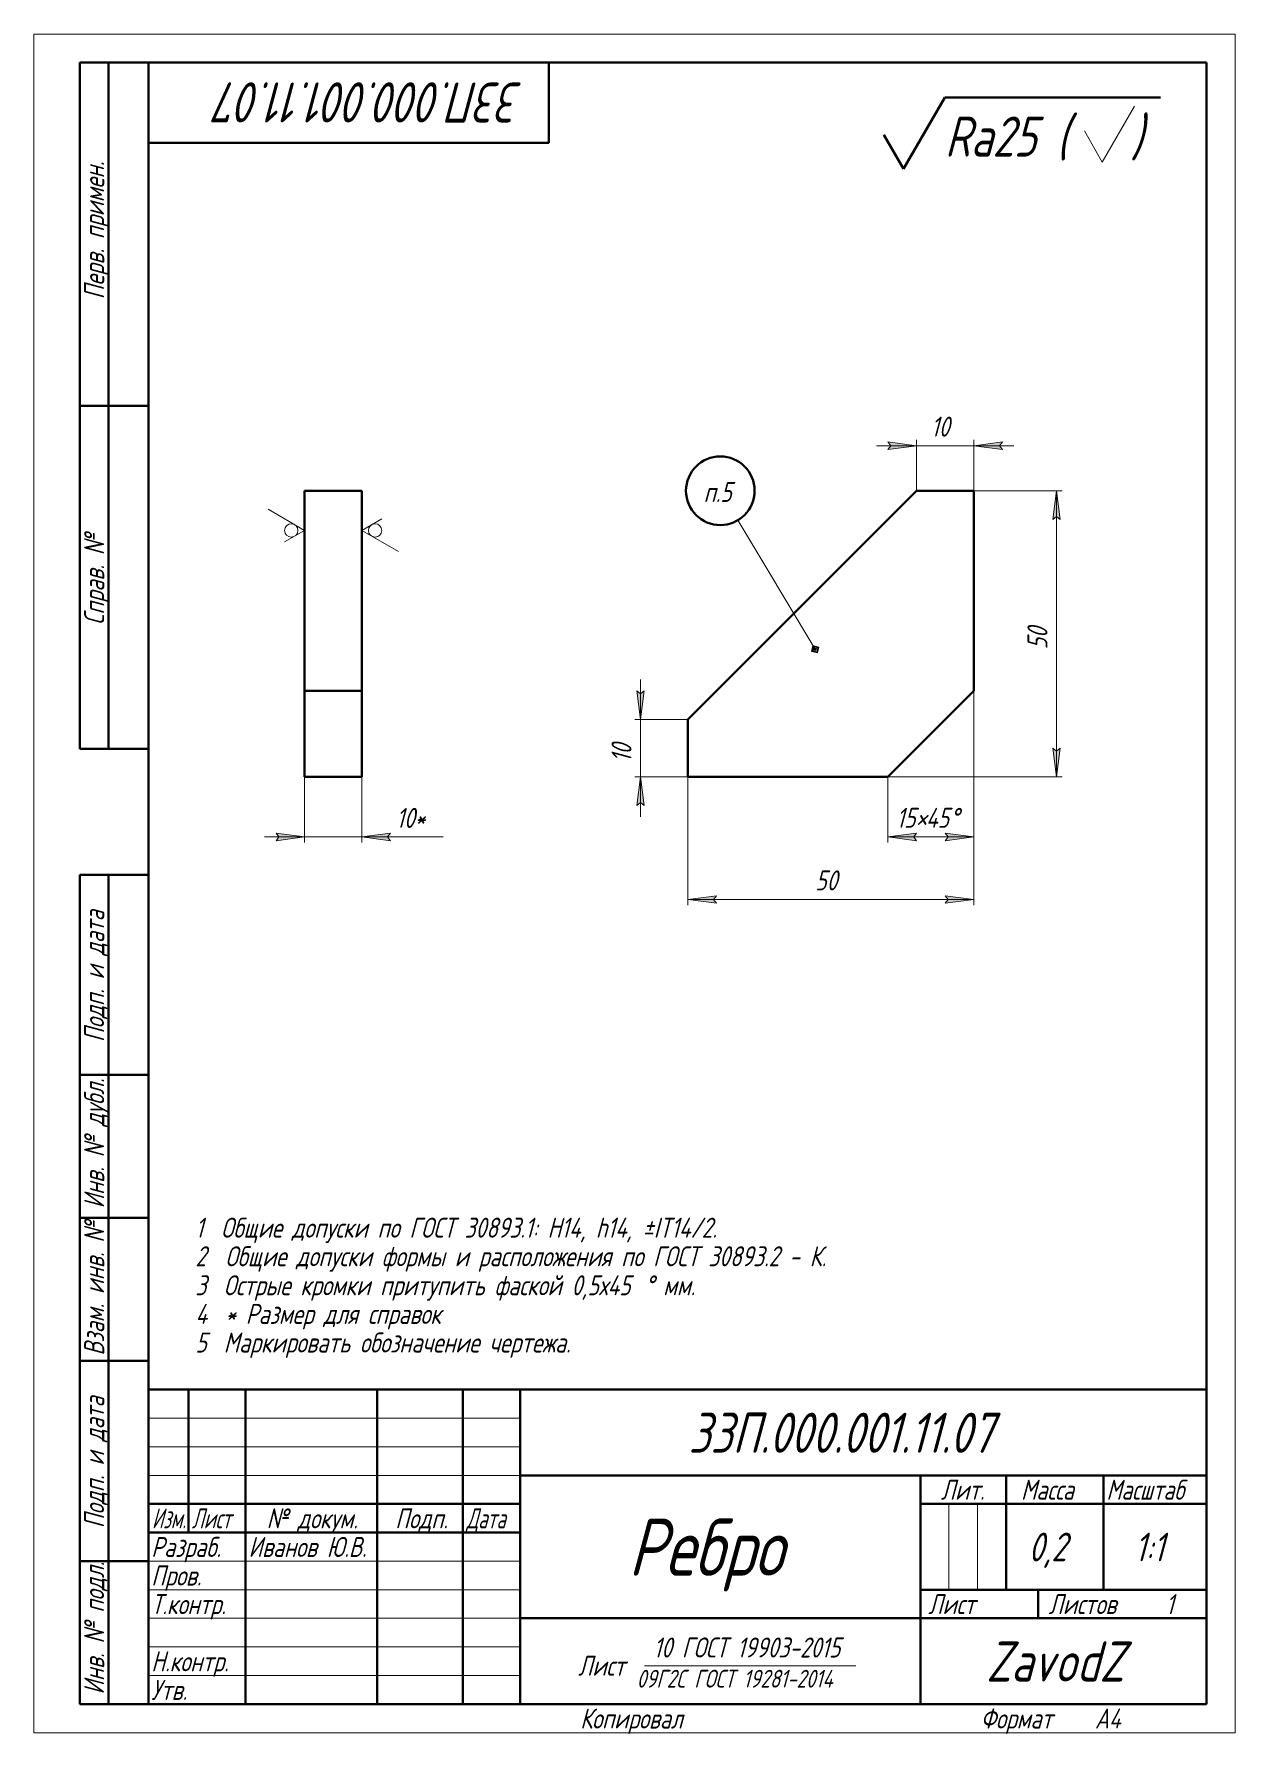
# Model space of a CAD drawing. Header units: millimetres. Extents: x 0 to 210, y 0 to 297.
import ezdxf

# ---------------------------------------------------------------- set-up
doc = ezdxf.new("R2010")
doc.units = ezdxf.units.MM
doc.linetypes.add('K5LT_BASIC', pattern=[0])
doc.linetypes.add('K5LT_THIN', pattern=[0])
doc.layers.add('Системный слой', color=7, linetype='Continuous')
doc.styles.add('KDIMTEXTSTYLE', font='GOST_AU.SHX', dxfattribs={"width": 0.96, "oblique": 15, "height": 5})
doc.styles.add('KTEXTSTYLE', font='GOST_AU.SHX', dxfattribs={"width": 0.96, "height": 5})
doc.dimstyles.new('KDIMSTYLE (1.00)', dxfattribs={"dimtxt": 5, "dimasz": 1, "dimexe": 2, "dimexo": 0, "dimgap": 1, "dimtad": 1, "dimtxsty": 'KDIMTEXTSTYLE', "dimsah": 1, "dimcen": 0, "dimdle": 1, "dimadec": 0, "dimazin": 0, "dimtfac": 0.667, "dimtmove": 0, "dimatfit": 3, "dimfxl": 1, "dimtvp": 1, "dimtolj": 1, "dimtzin": 0, "dimarcsym": 0})

# ---------------------------------------------------------------- blocks, each defined once
blk = doc.blocks.new('D0')
at = {"layer": 'Системный слой'}
for points in [[(47.32, 156.62), (42.32, 157.28), (42.82, 156.62), (42.32, 155.96)], [(61.82, 156.62), (62.32, 157.28), (57.32, 156.62), (62.32, 155.96)]]:
    blk.add_hatch(color=7, dxfattribs=at).paths.add_polyline_path(points)
at = {"layer": 'Системный слой', "color": 7, "linetype": 'K5LT_THIN', "lineweight": 18}
for p, q in [((47.32, 175.21), (47.32, 155.62)), ((57.32, 175.21), (57.32, 155.62)), ((47.32, 156.62), (40.32, 156.62)), ((47.32, 156.62), (42.32, 157.28)), ((42.32, 157.28), (42.82, 156.62)), ((42.82, 156.62), (42.32, 155.96)), ((42.32, 155.96), (47.32, 156.62)), ((47.32, 156.62), (57.32, 156.62)), ((62.32, 157.28), (57.32, 156.62)), ((57.32, 156.62), (62.32, 155.96)), ((57.32, 156.62), (64.32, 156.62)), ((57.32, 156.62), (62.32, 156.62)), ((61.82, 156.62), (62.32, 157.28)), ((62.32, 155.96), (61.82, 156.62)), ((62.32, 156.62), (71.52, 156.62))]:
    blk.add_line(p, q, dxfattribs=at)
at = {"layer": 'Системный слой', "color": 7, "insert": (63.32, 161.69), "char_height": 2.5, "attachment_point": 1, "style": 'KTEXTSTYLE'}
blk.add_mtext('\\H3.5;\\W0.965;\\Q15;\\Q15;10*', dxfattribs=at)
blk = doc.blocks.new('KDIMARROW_02')
at = {"layer": 'Системный слой'}
blk.add_hatch(color=0, dxfattribs=at).paths.add_polyline_path([(4.5, 0), (5, 0.66), (0, 0), (5, -0.66)])
at = {"layer": 'Системный слой', "color": 0, "linetype": 'K5LT_THIN', "lineweight": 18}
for p, q in [((0, 0), (-1, 0)), ((5, 0.66), (0, 0)), ((0, 0), (5, -0.66)), ((0, 0), (7, 0)), ((4.5, 0), (5, 0.66)), ((5, -0.66), (4.5, 0))]:
    blk.add_line(p, q, dxfattribs=at)
blk = doc.blocks.new('U0')
at = {"layer": 'Системный слой', "color": 7, "linetype": 'K5LT_THIN', "lineweight": 18}
for p, q in [((47.32, 210.21), (40.92, 213.9)), ((43.82, 208.19), (47.32, 210.21))]:
    blk.add_line(p, q, dxfattribs=at)
blk.add_arc((44.99, 210.21), 1.17, 0, 360, dxfattribs=at)
blk = doc.blocks.new('U1')
at = {"layer": 'Системный слой', "color": 7, "linetype": 'K5LT_THIN', "lineweight": 18}
for p, q in [((60.82, 212.23), (57.32, 210.21)), ((57.32, 210.21), (63.72, 206.51))]:
    blk.add_line(p, q, dxfattribs=at)
blk.add_arc((59.65, 210.21), 1.17, 0, 360, dxfattribs=at)
blk = doc.blocks.new('D1')
at = {"layer": 'Системный слой'}
for points in [[(114.32, 145.68), (119.32, 146.34), (118.82, 145.68), (119.32, 145.02)], [(159.32, 145.02), (164.32, 145.68), (159.32, 146.34), (159.82, 145.68)]]:
    blk.add_hatch(color=7, dxfattribs=at).paths.add_polyline_path(points)
at = {"layer": 'Системный слой', "color": 7, "linetype": 'K5LT_THIN', "lineweight": 18}
for p, q in [((164.32, 182.14), (164.32, 144.68)), ((114.32, 167.14), (114.32, 144.68)), ((114.32, 145.68), (119.32, 146.34)), ((119.32, 145.02), (114.32, 145.68)), ((164.32, 145.68), (114.32, 145.68)), ((119.32, 146.34), (118.82, 145.68)), ((118.82, 145.68), (119.32, 145.02)), ((159.82, 145.68), (159.32, 146.34)), ((159.32, 146.34), (164.32, 145.68)), ((164.32, 145.68), (159.32, 145.02)), ((159.32, 145.02), (159.82, 145.68))]:
    blk.add_line(p, q, dxfattribs=at)
at = {"layer": 'Системный слой', "color": 7, "insert": (136.6, 150.76), "char_height": 2.5, "attachment_point": 1, "style": 'KTEXTSTYLE'}
blk.add_mtext('\\H3.5;\\W0.965;\\Q15;\\Q15;50', dxfattribs=at)
blk = doc.blocks.new('KDIMARROW_01')
at = {"layer": 'Системный слой'}
blk.add_hatch(color=0, dxfattribs=at).paths.add_polyline_path([(-5, -0.66), (0, 0), (-5, 0.66), (-4.5, 0)])
at = {"layer": 'Системный слой', "color": 0, "linetype": 'K5LT_THIN', "lineweight": 18}
for p, q in [((-4.5, 0), (-5, 0.66)), ((-5, 0.66), (0, 0)), ((0, 0), (-5, -0.66)), ((-5, -0.66), (-4.5, 0)), ((0, 0), (-1, 0))]:
    blk.add_line(p, q, dxfattribs=at)
blk = doc.blocks.new('D2')
at = {"layer": 'Системный слой'}
for points in [[(153.82, 156.62), (154.32, 157.28), (149.32, 156.62), (154.32, 155.96)], [(159.32, 155.96), (164.32, 156.62), (159.32, 157.28), (159.82, 156.62)]]:
    blk.add_hatch(color=7, dxfattribs=at).paths.add_polyline_path(points)
at = {"layer": 'Системный слой', "color": 7, "linetype": 'K5LT_THIN', "lineweight": 18}
for p, q in [((164.32, 182.14), (164.32, 155.62)), ((149.32, 167.14), (149.32, 155.62)), ((149.32, 156.62), (154.32, 157.28)), ((154.32, 155.96), (149.32, 156.62)), ((149.32, 156.62), (164.32, 156.62)), ((154.32, 157.28), (153.82, 156.62)), ((153.82, 156.62), (154.32, 155.96)), ((159.82, 156.62), (159.32, 157.28)), ((159.32, 157.28), (164.32, 156.62)), ((164.32, 156.62), (159.32, 155.96)), ((159.32, 155.96), (159.82, 156.62))]:
    blk.add_line(p, q, dxfattribs=at)
at = {"layer": 'Системный слой', "color": 7, "char_height": 2.5, "attachment_point": 1, "style": 'KTEXTSTYLE'}
for s, insert in [('\\H3.5;\\W0.965;\\Q15;\\Q15;15', (150.77, 161.71)), ('\\H3.5;\\W0.965;\\Q15;\\Q15;45', (155.95, 161.71)), ('\\H3.5;\\W0.965;\\Q15;\\Q15;°', (160.12, 161.71)), ('\\H3.5;\\W0.965;\\Q15;\\Q15;×', (154.19, 161.71))]:
    blk.add_mtext(s, dxfattribs=dict(at, insert=insert))
blk = doc.blocks.new('D3')
at = {"layer": 'Системный слой'}
for points in [[(179.44, 212.14), (178.79, 217.14), (178.13, 212.14), (178.79, 212.64)], [(178.79, 167.14), (179.44, 172.14), (178.79, 171.64), (178.13, 172.14)]]:
    blk.add_hatch(color=7, dxfattribs=at).paths.add_polyline_path(points)
at = {"layer": 'Системный слой', "color": 7, "linetype": 'K5LT_THIN', "lineweight": 18}
for p, q in [((164.32, 217.14), (179.79, 217.14)), ((178.13, 212.14), (178.79, 217.14)), ((178.79, 217.14), (179.44, 212.14)), ((178.79, 167.14), (178.79, 217.14)), ((178.79, 212.64), (178.13, 212.14)), ((179.44, 212.14), (178.79, 212.64)), ((178.79, 167.14), (178.13, 172.14)), ((178.13, 172.14), (178.79, 171.64)), ((178.79, 171.64), (179.44, 172.14)), ((179.44, 172.14), (178.79, 167.14)), ((149.32, 167.14), (179.79, 167.14))]:
    blk.add_line(p, q, dxfattribs=at)
at = {"layer": 'Системный слой', "color": 7, "insert": (173.71, 189.42), "char_height": 2.5, "attachment_point": 1, "rotation": 90, "style": 'KTEXTSTYLE'}
blk.add_mtext('\\H3.5;\\W0.965;\\Q15;\\Q15;50', dxfattribs=at)
blk = doc.blocks.new('D4')
at = {"layer": 'Системный слой'}
for points in [[(149.32, 224.36), (154.32, 225.02), (149.32, 225.68), (149.82, 225.02)], [(168.82, 225.02), (169.32, 225.68), (164.32, 225.02), (169.32, 224.36)]]:
    blk.add_hatch(color=7, dxfattribs=at).paths.add_polyline_path(points)
at = {"layer": 'Системный слой', "color": 7, "linetype": 'K5LT_THIN', "lineweight": 18}
for p, q in [((154.32, 217.14), (154.32, 226.02)), ((164.32, 217.14), (164.32, 226.02)), ((154.32, 225.02), (147.32, 225.02)), ((154.32, 225.02), (149.32, 225.68)), ((149.32, 225.68), (149.82, 225.02)), ((149.82, 225.02), (149.32, 224.36)), ((149.32, 224.36), (154.32, 225.02)), ((154.32, 225.02), (164.32, 225.02)), ((169.32, 225.68), (164.32, 225.02)), ((164.32, 225.02), (169.32, 224.36)), ((164.32, 225.02), (171.32, 225.02)), ((168.82, 225.02), (169.32, 225.68)), ((169.32, 224.36), (168.82, 225.02))]:
    blk.add_line(p, q, dxfattribs=at)
at = {"layer": 'Системный слой', "color": 7, "insert": (156.83, 230.1), "char_height": 2.5, "attachment_point": 1, "style": 'KTEXTSTYLE'}
blk.add_mtext('\\H3.5;\\W0.965;\\Q15;\\Q15;10', dxfattribs=at)
blk = doc.blocks.new('D5')
at = {"layer": 'Системный слой'}
for points in [[(106.06, 177.14), (106.71, 182.14), (106.06, 181.64), (105.4, 182.14)], [(106.71, 162.14), (106.06, 167.14), (105.4, 162.14), (106.06, 162.64)]]:
    blk.add_hatch(color=7, dxfattribs=at).paths.add_polyline_path(points)
at = {"layer": 'Системный слой', "color": 7, "linetype": 'K5LT_THIN', "lineweight": 18}
for p, q in [((106.06, 181.64), (105.4, 182.14)), ((105.4, 182.14), (106.06, 177.14)), ((106.06, 177.14), (106.06, 184.14)), ((106.06, 177.14), (106.71, 182.14)), ((106.71, 182.14), (106.06, 181.64)), ((114.32, 177.14), (105.06, 177.14)), ((106.06, 177.14), (106.06, 167.14)), ((114.32, 167.14), (105.06, 167.14)), ((106.06, 167.14), (105.4, 162.14)), ((106.71, 162.14), (106.06, 167.14)), ((106.06, 167.14), (106.06, 160.14)), ((105.4, 162.14), (106.06, 162.64)), ((106.06, 162.64), (106.71, 162.14))]:
    blk.add_line(p, q, dxfattribs=at)
at = {"layer": 'Системный слой', "color": 7, "insert": (100.98, 169.65), "char_height": 2.5, "attachment_point": 1, "rotation": 90, "style": 'KTEXTSTYLE'}
blk.add_mtext('\\H3.5;\\W0.965;\\Q15;\\Q15;10', dxfattribs=at)
blk = doc.blocks.new('U2')
at = {"layer": 'Системный слой'}
h = blk.add_hatch(color=7, dxfattribs=at)
h.paths.add_polyline_path([(136.98, 188.78), (137.24, 189.8), (136.21, 190.06), (135.96, 189.03)])
h.paths.add_polyline_path([(136.86, 188.99), (137.03, 189.68), (136.34, 189.85), (136.17, 189.16)])
h.paths.add_polyline_path([(136.73, 189.2), (136.81, 189.55), (136.47, 189.63), (136.38, 189.29)])
at = {"layer": 'Системный слой', "color": 7, "linetype": 'K5LT_THIN', "lineweight": 18}
for p, q in [((123.08, 211.99), (136.6, 189.42)), ((136.21, 190.06), (135.96, 189.03)), ((135.96, 189.03), (136.98, 188.78)), ((136.34, 189.85), (136.17, 189.16)), ((136.17, 189.16), (136.86, 188.99)), ((136.34, 189.85), (136.21, 190.06)), ((137.24, 189.8), (136.21, 190.06)), ((136.47, 189.63), (136.34, 189.85)), ((137.03, 189.68), (136.34, 189.85)), ((136.47, 189.63), (136.38, 189.29)), ((136.38, 189.29), (136.73, 189.2)), ((136.81, 189.55), (136.47, 189.63)), ((136.73, 189.2), (136.81, 189.55)), ((136.86, 188.99), (137.03, 189.68)), ((136.98, 188.78), (137.24, 189.8))]:
    blk.add_line(p, q, dxfattribs=at)
at = {"layer": 'Системный слой', "color": 150, "linetype": 'K5LT_BASIC', "lineweight": 40, "true_color": 0x0080ff}
blk.add_arc((120, 217.14), 6, 0, 360, dxfattribs=at)
at = {"layer": 'Системный слой', "color": 7, "insert": (117.09, 218.68), "char_height": 2.5, "attachment_point": 1, "style": 'KTEXTSTYLE'}
blk.add_mtext('\\H3.5;\\W0.965;\\Q15;\\Q15;п.5', dxfattribs=at)
blk = doc.blocks.new('U3')
at = {"color": 7, "linetype": 'K5LT_THIN', "lineweight": 18}
for p, q in [((0, 0), (0, 297)), ((0, 297), (210, 297)), ((210, 297), (210, 0)), ((20, 55), (85, 55)), ((20, 50), (85, 50)), ((20, 45), (85, 45)), ((159.96, 25), (159.96, 40)), ((164.98, 25), (164.98, 40)), ((20, 30), (85, 30)), ((20, 25), (85, 25)), ((20, 20), (85, 20)), ((20, 15), (85, 15)), ((20, 10), (85, 10)), ((106.77, 11.72), (143.73, 11.72)), ((210, 0), (0, 0))]:
    blk.add_line(p, q, dxfattribs=at)
at = {"color": 150, "linetype": 'K5LT_BASIC', "lineweight": 40, "true_color": 0x0080ff}
for p, q in [((8, 172), (8, 292)), ((20, 292), (8, 292)), ((13, 172), (13, 292)), ((20, 5), (20, 292)), ((20, 292), (205, 292)), ((90, 292), (90, 278)), ((205, 292), (205, 5)), ((90, 278), (20, 278)), ((20, 232), (8, 232)), ((20, 172), (8, 172)), ((8, 5), (8, 150)), ((20, 150), (8, 150)), ((13, 5), (13, 150)), ((20, 115), (8, 115)), ((20, 90), (8, 90)), ((20, 65), (8, 65)), ((20, 60), (205, 60)), ((20, 5), (20, 60)), ((27, 35), (27, 60)), ((37, 5), (37, 60)), ((60, 5), (60, 60)), ((75, 5), (75, 60)), ((85, 5), (85, 60)), ((85, 45), (205, 45)), ((155, 5), (155, 45)), ((170, 25), (170, 45)), ((187, 25), (187, 45)), ((20, 40), (85, 40)), ((155, 40), (170, 40)), ((170, 40), (205, 40)), ((20, 35), (85, 35)), ((20, 30), (8, 30)), ((155, 25), (205, 25)), ((175.57, 20), (175.57, 25)), ((85, 20), (155, 20)), ((155, 20), (205, 20)), ((20, 5), (8, 5)), ((205, 5), (20, 5))]:
    blk.add_line(p, q, dxfattribs=at)
at = {"color": 7, "char_height": 2.5, "attachment_point": 1, "style": 'KTEXTSTYLE'}
for s, insert, rotation in [('\\H3.5;\\W0.965;\\Q15;\\Q15;\\H7.00;ЗЗП.000.001.11.07', (85.54, 281.55), 180), ('\\H3.5;\\W0.965;\\Q15;\\Q15;Перв. примен.', (8.77, 250.61), 90), ('\\H3.5;\\W0.965;\\Q15;\\Q15;Справ. №', (8.77, 193.68), 90), ('\\H3.5;\\W0.965;\\Q15;\\Q15;Подп. и дата', (8.77, 120.75), 90), ('\\H3.5;\\W0.965;\\Q15;\\Q15;Инв. № дубл.', (8.77, 91.67), 90), ('\\H3.5;\\W0.965;\\Q15;\\Q15;Взам. инв. №', (8.77, 65.94), 90), ('\\H3.5;\\W0.965;\\Q15;\\Q15;Подп. и дата', (8.77, 35.75), 90), ('\\H3.5;\\W0.965;\\Q15;\\Q15;Инв. № подл.', (8.77, 6.67), 90)]:
    blk.add_mtext(s, dxfattribs=dict(at, insert=insert, rotation=rotation))
for s, insert in [('\\H3.5;\\W0.965;\\Q15;\\Q15;\\H7.00;ЗЗП.000.001.11.07', (114.46, 55.95)), ('\\H3.5;\\W0.965;\\Q15;\\Q15;Лит.', (158.56, 44.23)), ('\\H3.5;\\W0.965;\\Q15;\\Q15;Масса', (172.58, 44.23)), ('\\H3.5;\\W0.965;\\Q15;\\Q15;\\W0.941;Масштаб', (187.52, 44.23)), ('\\H3.5;\\W0.965;\\Q15;\\Q15;\\W0.797;Изм.', (20.61, 39.23)), ('\\H3.5;\\W0.965;\\Q15;\\Q15;\\W0.807;Лист', (27.6, 39.23)), ('\\H3.5;\\W0.965;\\Q15;\\Q15;№ докум.', (40.67, 39.23)), ('\\H3.5;\\W0.965;\\Q15;\\Q15;Подп.', (63.15, 39.23)), ('\\H3.5;\\W0.965;\\Q15;\\Q15;\\W0.807;Дата', (75.6, 39.23)), ('\\H3.5;\\W0.965;\\Q15;\\Q15;\\H10.00;Ребро', (103.89, 37.43)), ('\\H3.5;\\W0.965;\\Q15;\\Q15;Разраб.', (20.5, 34.23)), ('\\H3.5;\\W0.965;\\Q15;\\Q15;Иванов Ю.В.', (37.5, 34.23)), ('\\H3.5;\\W0.965;\\Q15;\\Q15;\\H5.00;0,2', (173.89, 34.97)), ('\\H3.5;\\W0.965;\\Q15;\\Q15;\\H5.00;1:1', (192.44, 34.97)), ('\\H3.5;\\W0.965;\\Q15;\\Q15;Пров.', (20.5, 29.23)), ('\\H3.5;\\W0.965;\\Q15;\\Q15;Т.контр.', (20.5, 24.23)), ('\\H3.5;\\W0.965;\\Q15;\\Q15;Лист', (156.36, 24.23)), ('\\H3.5;\\W0.965;\\Q15;\\Q15;Листов', (177.41, 24.23)), ('\\H3.5;\\W0.965;\\Q15;\\Q15;1', (197.91, 24.23)), ('\\H3.5;\\W0.965;\\Q15;\\Q15;10 ГОСТ 19903-2015', (108.31, 16.65)), ('\\H3.5;\\W0.965;\\Q15;\\Q15;\\H7.00;ZavodZ', (166.5, 15.95)), ('\\H3.5;\\W0.965;\\Q15;\\Q15;Н.контр.', (20.5, 14.23)), ('\\H3.5;\\W0.965;\\Q15;\\Q15;Лист ', (95.14, 13.47)), ('\\H3.5;\\W0.965;\\Q15;\\Q15;Утв.', (20.5, 9.23)), ('\\H3.5;\\W0.965;\\Q15;\\Q15;\\H3.11;09Г2С ГОСТ 19281-2014', (105.38, 11)), ('\\H3.5;\\W0.965;\\Q15;\\Q15;Копировал', (95.5, 4.23)), ('\\H3.5;\\W0.965;\\Q15;\\Q15;Формат', (165.5, 4.23)), ('\\H3.5;\\W0.965;\\Q15;\\Q15;A4', (185.5, 4.23))]:
    blk.add_mtext(s, dxfattribs=dict(at, insert=insert))
blk = doc.blocks.new('U4')
at = {"color": 7, "char_height": 2.5, "attachment_point": 1, "style": 'KTEXTSTYLE'}
for s, insert in [('\\H3.5;\\W0.965;\\Q15;\\Q15;1', (28.22, 90.05)), ('\\H3.5;\\W0.965;\\Q15;\\Q15;Общие допуски по ГОСТ 30893.1: H14, h14, ', (32.7, 90.05)), ('\\H3.5;\\W0.965;\\Q15;\\Q15;±', (106.42, 90.05)), ('\\H3.5;\\W0.965;\\Q15;\\Q15;IT14/2.', (108.36, 90.05)), ('\\H3.5;\\W0.965;\\Q15;\\Q15;2', (28.22, 85.05)), ('\\H3.5;\\W0.965;\\Q15;\\Q15;Общие допуски формы и расположения по ГОСТ 30893.2 - К.', (33.44, 85.05)), ('\\H3.5;\\W0.965;\\Q15;\\Q15;3', (28.22, 79.98)), ('\\H3.5;\\W0.965;\\Q15;\\Q15;Острые кромки притупить фаской 0,5х45', (33.17, 79.98)), ('\\H3.5;\\W0.965;\\Q15;\\Q15;°', (106.79, 79.98)), ('\\H3.5;\\W0.965;\\Q15;\\Q15; мм.', (108.27, 79.98)), ('\\H3.5;\\W0.965;\\Q15;\\Q15;4', (28.22, 74.97)), ('\\H3.5;\\W0.965;\\Q15;\\Q15;* Размер для справок', (33.44, 74.97)), ('\\H3.5;\\W0.965;\\Q15;\\Q15;5', (28.22, 69.97)), ('\\H3.5;\\W0.965;\\Q15;\\Q15;Маркировать обозначение чертежа.', (33.17, 69.97))]:
    blk.add_mtext(s, dxfattribs=dict(at, insert=insert))
blk = doc.blocks.new('U5')
at = {"color": 150, "linetype": 'K5LT_BASIC', "lineweight": 40, "true_color": 0x0080ff}
for p, q in [((152.04, 273.42), (159.25, 285.91)), ((159.25, 285.91), (197, 285.91)), ((148.6, 279.37), (152.04, 273.42))]:
    blk.add_line(p, q, dxfattribs=at)
at = {"color": 7, "linetype": 'K5LT_THIN', "lineweight": 18}
for p, q in [((186.77, 274.61), (192.45, 284.41)), ((183.67, 280.05), (186.77, 274.61))]:
    blk.add_line(p, q, dxfattribs=at)
at = {"color": 7, "char_height": 2.5, "attachment_point": 1, "style": 'KTEXTSTYLE'}
for s, insert in [('\\H3.5;\\W0.965;\\Q15;\\Q15;\\H7.00;Ra25 (', (159.25, 282.57)), ('\\H3.5;\\W0.965;\\Q15;\\Q15;\\H7.00;)', (191.75, 282.57))]:
    blk.add_mtext(s, dxfattribs=dict(at, insert=insert))

msp = doc.modelspace()

# ---------------------------------------------------------------- linework, layer by layer
at = {"layer": 'Системный слой', "color": 150, "linetype": 'K5LT_BASIC', "lineweight": 40, "true_color": 0x0080ff}
for p, q in [((47.319, 217.139), (47.319, 182.139)), ((47.319, 217.139), (57.319, 217.139)), ((57.319, 217.139), (57.319, 182.139)), ((114.319, 177.139), (154.319, 217.139)), ((154.319, 217.139), (164.319, 217.139)), ((164.319, 217.139), (164.319, 182.139)), ((47.319, 182.139), (57.319, 182.139)), ((47.319, 167.139), (47.319, 182.139)), ((57.319, 182.139), (57.319, 167.139)), ((149.319, 167.139), (164.319, 182.139)), ((114.319, 167.139), (114.319, 177.139)), ((47.319, 167.139), (57.319, 167.139)), ((149.319, 167.139), (114.319, 167.139))]:
    msp.add_line(p, q, dxfattribs=at)

# ---------------------------------------------------------------- block references
for name in ['U3', 'U5', 'U4']:
    msp.add_blockref(name, (0, 0))
at = {"layer": 'Системный слой'}
for name in ['U2', 'U0', 'U1']:
    msp.add_blockref(name, (0, 0), dxfattribs=at)

# ---------------------------------------------------------------- dimensions: what is measured, and where the dimension line sits
at = {"layer": 'Системный слой', "color": 7}
for base, p1, p2, override, picture, middle in [((154.319, 225.023), (164.319, 217.139), (154.319, 217.139), {"dimexo": 0, "dimpost": '\\H3.5;\\W0.965;\\Q15;<>', "dimblk1": 'KDIMARROW_02', "dimblk2": 'KDIMARROW_02', "dimse1": 0, "dimse2": 0, "dimclrt": 7, "dimtol": 1, "dimtp": 0, "dimtm": 0, "dimtdec": 5, "dimtolj": 1}, 'D4', (159.319, 225.023)), ((164.319, 145.682), (114.319, 167.139), (164.319, 182.139), {"dimexo": 0, "dimpost": '\\H3.5;\\W0.965;\\Q15;<>', "dimblk1": 'KDIMARROW_01', "dimblk2": 'KDIMARROW_01', "dimse1": 0, "dimse2": 0, "dimclrt": 7, "dimtol": 1, "dimtp": 0, "dimtm": 0, "dimtdec": 5, "dimtolj": 1}, 'D1', (139.319, 145.682)), ((149.319, 156.62), (164.319, 182.139), (149.319, 167.139), {"dimexo": 0, "dimpost": '\\H3.5;\\W0.965;\\Q15;<>\\H3.5;\\W0.965;\\Q15;\\Q15;\\Q15;×\\Q15;45\\Q15;°\\Q15;', "dimblk1": 'KDIMARROW_01', "dimblk2": 'KDIMARROW_01', "dimse1": 0, "dimse2": 0, "dimclrt": 7, "dimtol": 1, "dimtp": 0, "dimtm": 0, "dimtdec": 5, "dimtolj": 1}, 'D2', (156.819, 156.62)), ((47.319, 156.62), (57.319, 175.208), (47.319, 175.208), {"dimexo": 0, "dimpost": '\\H3.5;\\W0.965;\\Q15;<>\\H3.5;\\W0.965;\\Q15;\\Q15;*', "dimblk1": 'KDIMARROW_02', "dimblk2": 'KDIMARROW_02', "dimse1": 0, "dimse2": 0, "dimclrt": 7, "dimtol": 1, "dimtp": 0, "dimtm": 0, "dimtdec": 5, "dimtolj": 1}, 'D0', (66.92, 156.62))]:
    dim = msp.add_linear_dim(base=base, p1=p1, p2=p2, dimstyle='KDIMSTYLE (1.00)', override=override, dxfattribs=at)
    dim.commit()
    dim.dimension.update_dxf_attribs({"geometry": picture, "text_midpoint": middle, "dimtype": 160})
for base, p1, p2, override, picture, middle in [((178.787, 167.139), (164.319, 217.139), (149.319, 167.139), {"dimexo": 0, "dimpost": '\\H3.5;\\W0.965;\\Q15;<>', "dimblk1": 'KDIMARROW_01', "dimblk2": 'KDIMARROW_01', "dimse1": 0, "dimse2": 0, "dimclrt": 7, "dimtol": 1, "dimtp": 0, "dimtm": 0, "dimtdec": 5, "dimtolj": 1}, 'D3', (178.787, 192.139)), ((106.055, 177.139), (114.319, 167.139), (114.319, 177.139), {"dimexo": 0, "dimpost": '\\H3.5;\\W0.965;\\Q15;<>', "dimblk1": 'KDIMARROW_02', "dimblk2": 'KDIMARROW_02', "dimse1": 0, "dimse2": 0, "dimclrt": 7, "dimtol": 1, "dimtp": 0, "dimtm": 0, "dimtdec": 5, "dimtolj": 1}, 'D5', (106.055, 172.139))]:
    dim = msp.add_linear_dim(base=base, p1=p1, p2=p2, angle=90, dimstyle='KDIMSTYLE (1.00)', override=override, dxfattribs=at)
    dim.commit()
    dim.dimension.update_dxf_attribs({"geometry": picture, "text_midpoint": middle, "dimtype": 160})

doc.saveas('drawing.dxf')
